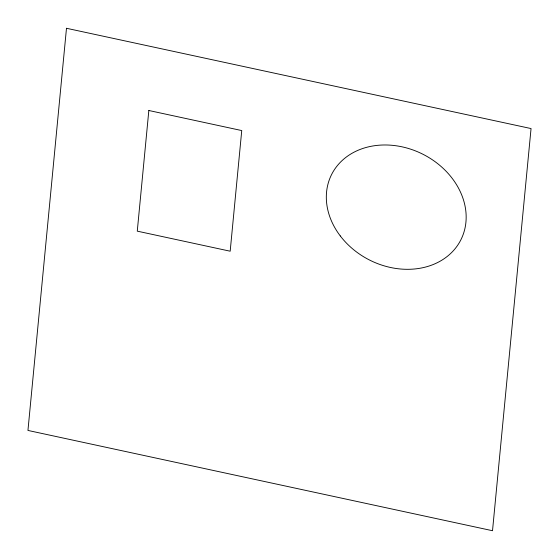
<?xml version="1.0" encoding="UTF-8"?>
<svg xmlns="http://www.w3.org/2000/svg" width="559" height="559" viewBox="0 0 559 559"><rect width="100%" height="100%" fill="white"/><g stroke="black" fill="none" stroke-linecap="round" stroke-linejoin="round"><path stroke-width="0.84" d="M66.486 28.278L27.95 430.437L492.514 530.722L531.05 128.563L66.486 28.278M148.834 110.5L137.269 231.153L230.182 251.208L241.747 130.561L148.834 110.5M340.27 235.912A72.418 59.247 26.9 0 0 460.525 240.496A72.418 59.247 26.9 0 0 387.939 145.033A72.418 59.247 26.9 0 0 340.27 235.912"/></g></svg>
